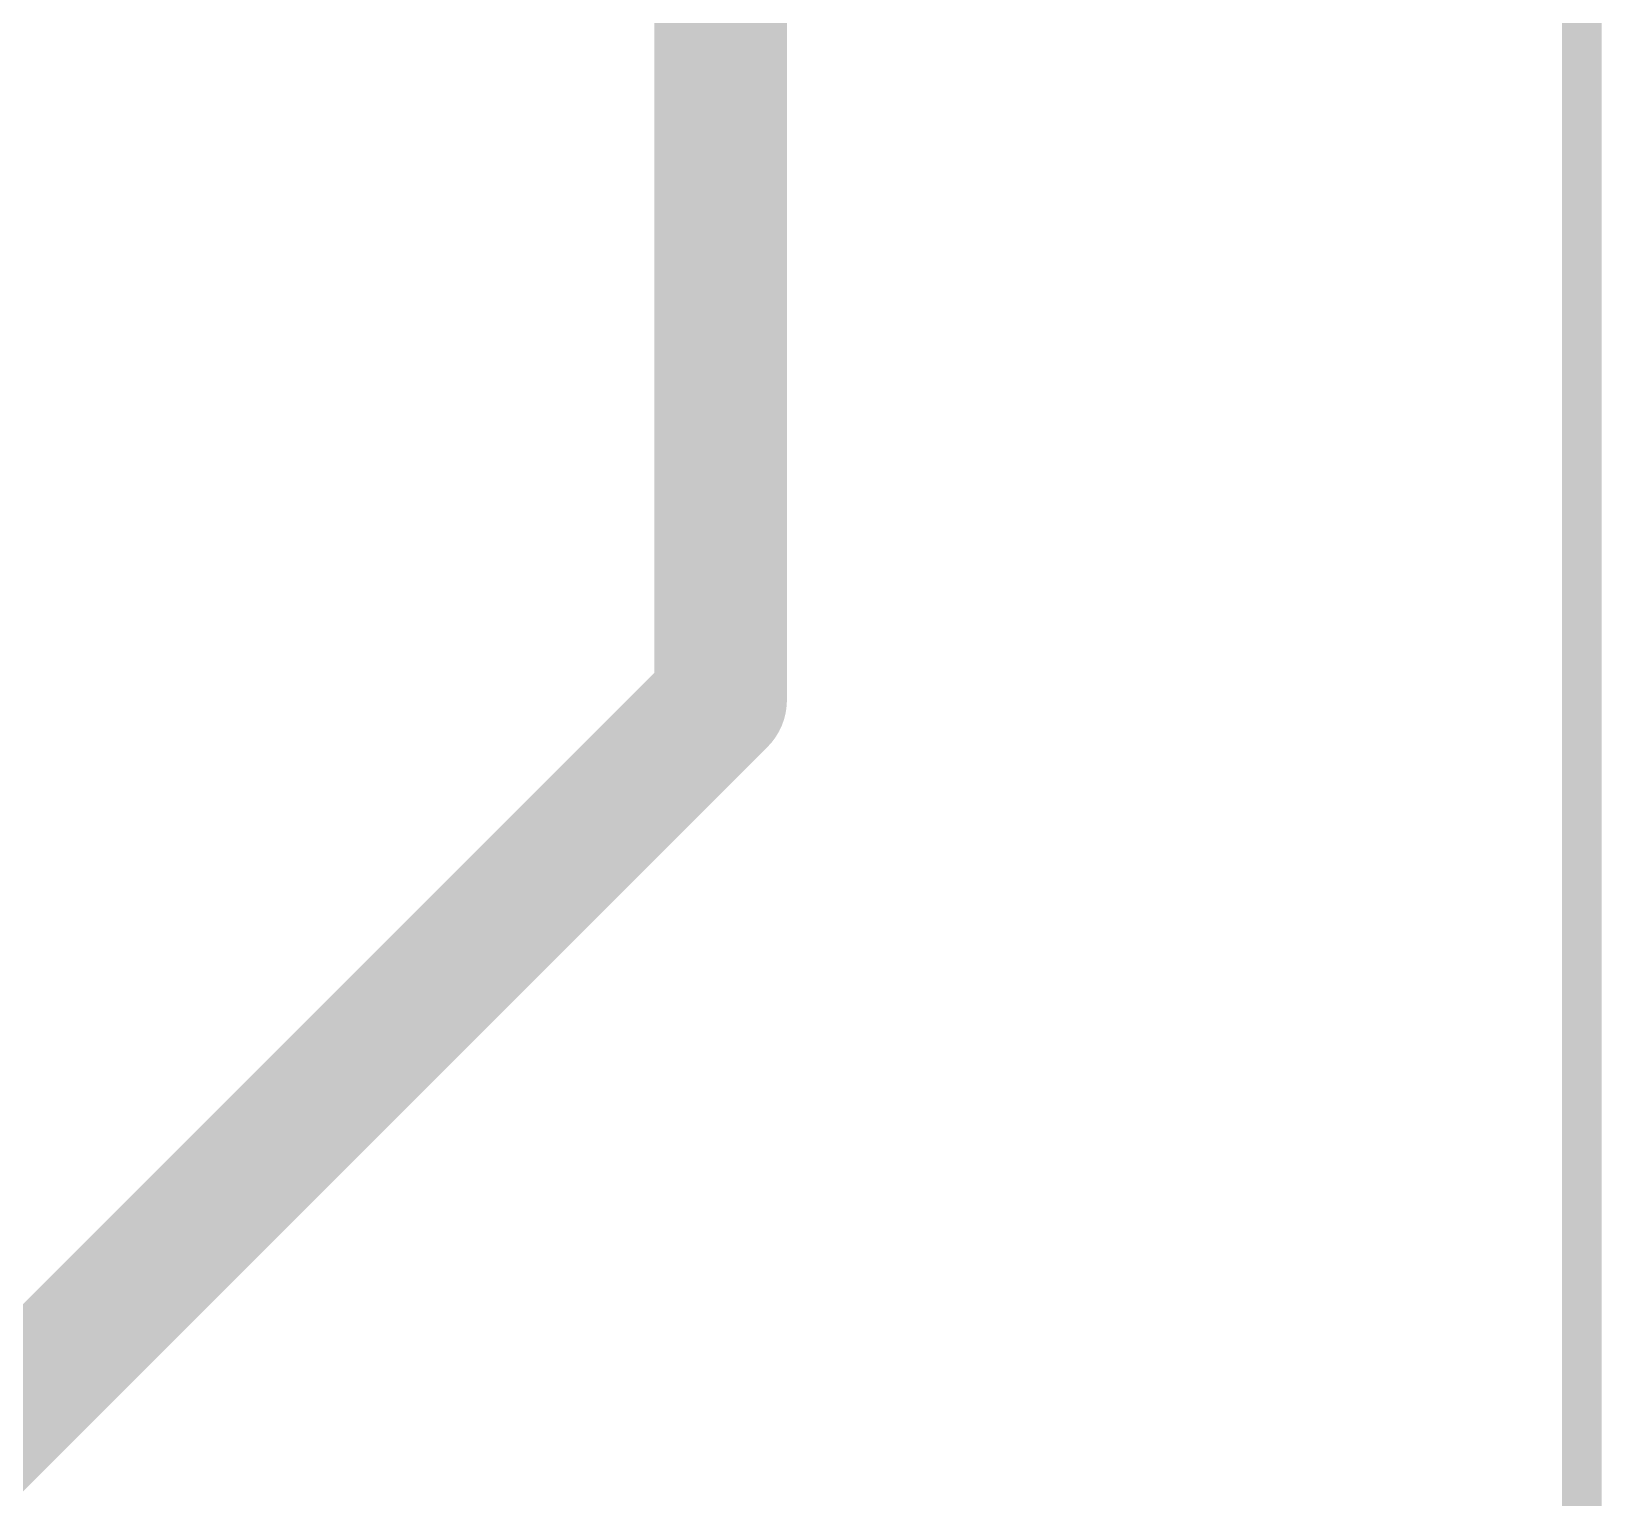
# Model space of a CAD drawing. Extents: x -15.2 to 71.4, y -14.5 to 36.9.
# Drawn here: x 48.66 to 54.69, y 4.56 to 10.18 of the extents above; entities that cross this region are included whole.
import ezdxf

# ---------------------------------------------------------------- set-up
doc = ezdxf.new("R2010")
doc.units = 0
for name, color, linetype in [('1', 12, 'CONTINUOUS'), ('16', 132, 'CONTINUOUS'), ('20', 31, 'CONTINUOUS')]:
    doc.layers.add(name, color=color, linetype=linetype)

msp = doc.modelspace()

# ---------------------------------------------------------------- linework, layer by layer
at = {"layer": '1'}
for points, const_width in [([(54.61, 34.29), (54.61, 0)], 0.1524), ([(51.308, 17.272), (51.308, 7.62)], 0.508), ([(51.308, 7.62), (44.45, 0.762)], 0.508)]:
    msp.add_lwpolyline(points, dxfattribs=dict(at, const_width=const_width))
at = {"layer": '1', "const_width": 0.254}
for points in [[(51.3978, 7.5302, 1), (51.2182, 7.7098)], [(51.181, 7.62, 1), (51.435, 7.62)]]:
    msp.add_lwpolyline(points, format="xyb", dxfattribs=at)
at = {"layer": '16', "const_width": 0.1524}
msp.add_lwpolyline([(54.61, 34.29), (54.61, 0)], dxfattribs=at)
at = {"layer": '20', "const_width": 0.1524}
msp.add_lwpolyline([(54.61, 0), (54.61, 34.29)], dxfattribs=at)

doc.saveas('drawing.dxf')
